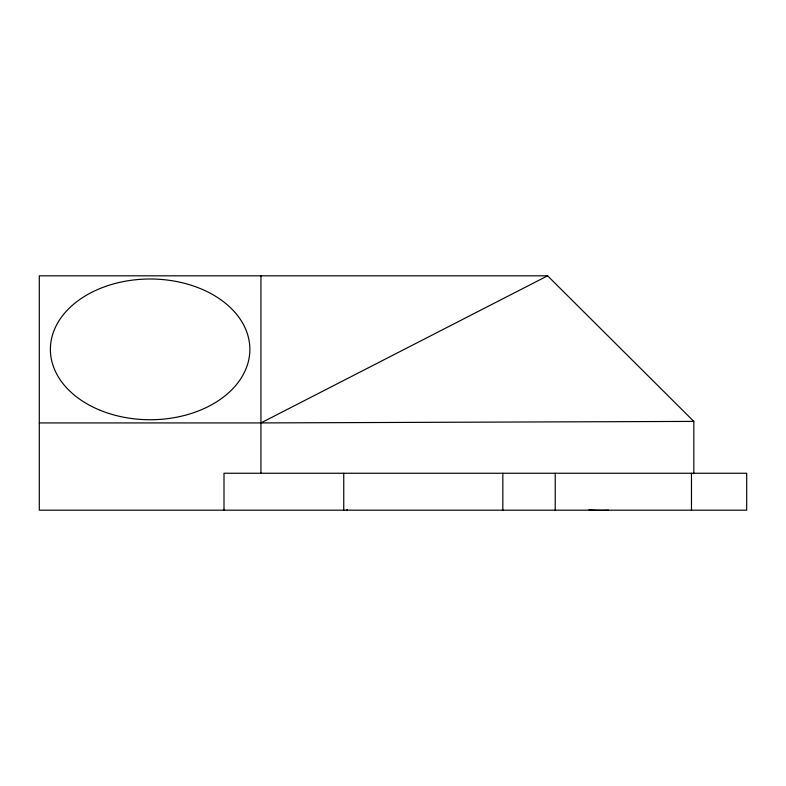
<?xml version="1.0" encoding="UTF-8"?>
<svg xmlns="http://www.w3.org/2000/svg" width="786" height="786" viewBox="0 0 786 786"><rect width="100%" height="100%" fill="white"/><g stroke="black" fill="none" stroke-linecap="round" stroke-linejoin="round"><path stroke-width="1.18" d="M39.3 422.927L260.942 422.927L547.606 275.817L693.822 421.404L693.822 473.703M260.942 422.927L693.822 421.404M547.606 275.817L39.3 275.817L39.3 510.183L746.7 510.183L746.7 473.251L224 473.251L224 510.183M691.474 473.251L691.474 510.183M555.23 473.251L555.23 510.183M502.834 473.251L502.834 510.183M347.137 509.397L347.137 510.183M343.747 473.251L343.747 510.183M260.942 275.817L260.942 473.251M608.482 510.183A140.832 140.832 0 0 1 588.94 509.809M100.254 410.312A99.734 70.367 0 0 0 249.86 349.367A99.734 70.367 0 0 0 100.254 288.433A99.734 70.367 0 0 0 100.254 410.312"/></g></svg>
